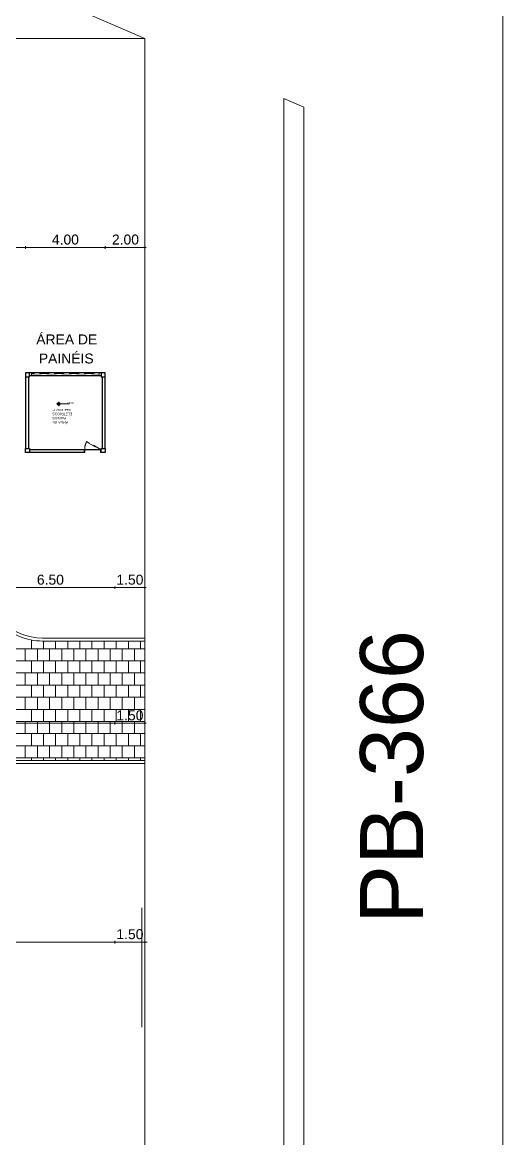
# Model space of a CAD drawing. Header units: metres. Extents: x 5 to 242, y -3 to 162.
# Drawn here: x 212.9 to 237.1, y 67.9 to 124 of the extents above; entities that cross this region are included whole.
import ezdxf

# ---------------------------------------------------------------- set-up
doc = ezdxf.new("R2010")
doc.units = ezdxf.units.M
doc.linetypes.add('IMPORT-Dashed _3_', pattern=[0.75, 0.5, -0.25])
doc.layers.add('1053_ARQ_BASE_MATADOURO_dwg', color=7, linetype='Continuous', lineweight=5, true_color=0x767676)
for name, color, linetype, lineweight in [('A-COTAS', 7, 'Continuous', 9), ('A-ESQ-PORTAS', 7, 'Continuous', 20), ('A-ESTRUTURA', 7, 'Continuous', 30), ('A-PAREDE', 7, 'Continuous', 30), ('A-PISO', 7, 'Continuous', 5), ('A-PROJEÇÃO', 7, 'IMPORT-Dashed _3_', 15), ('A-TEXTO1', 7, 'Continuous', 5), ('A_PROJEÇÃO', 7, 'IMPORT-Dashed _3_', 5)]:
    doc.layers.add(name, color=color, linetype=linetype, lineweight=lineweight)
doc.styles.add('Arial', font='arial.ttf', dxfattribs={"height": 0.5})
doc.styles.add('Arial_2', font='arial.ttf', dxfattribs={"height": 0.1275})
doc.styles.add('Arial_3', font='arial.ttf', dxfattribs={"height": 0.1})
doc.styles.add('Arial_5', font='arial.ttf', dxfattribs={"height": 0.1})
doc.styles.add('Arial_8', font='arial.ttf', dxfattribs={"height": 3.169226})

# ---------------------------------------------------------------- blocks, each defined once
blk = doc.blocks.new('1053_ARQ_BASE_MATADOURO_dwg_pilar-4039604-TÉRREO 1_20')
at = {"layer": 'A-ESTRUTURA', "color": 253, "true_color": 0xaaaaaa, "flags": 128}
blk.add_lwpolyline([(207964.697, 9278584.431), (207964.897, 9278584.431), (207964.897, 9278584.631), (207964.697, 9278584.631)], close=True, dxfattribs=at)
blk = doc.blocks.new('1053_ARQ_BASE_MATADOURO_dwg_pilar-4039605-TÉRREO 1_20')
at = {"layer": 'A-ESTRUTURA', "color": 253, "true_color": 0xaaaaaa, "flags": 128}
blk.add_lwpolyline([(207964.697, 9278584.431), (207964.897, 9278584.431), (207964.897, 9278584.631), (207964.697, 9278584.631)], close=True, dxfattribs=at)
blk = doc.blocks.new('1053_ARQ_BASE_MATADOURO_dwg_PU-Tick-4039619-TÉRREO 1_20')
at = {"layer": 'A-COTAS', "color": 253, "true_color": 0xaaaaaa}
for p, q in [((1, 0), (-1, 0)), ((-0.5, -0.5), (0.5, 0.5)), ((0, -1), (0, 1))]:
    blk.add_line(p, q, dxfattribs=at)
blk = doc.blocks.new('1053_ARQ_BASE_MATADOURO_dwg_arq geral tgov-4039641-TÉRREO 1_20')
at = {"layer": 'A-TEXTO1', "lineweight": 9, "true_color": 0xe2e2e2}
h = blk.add_hatch(color=254, dxfattribs=at)
h.paths.add_polyline_path([(58.168, 21.626), (58.24, 21.626), (58.231, 21.662), (58.204, 21.689), (58.168, 21.696), (58.168, 21.645)])
h.paths.add_polyline_path([(58.168, 21.554), (58.168, 21.626), (58.096, 21.626), (58.112, 21.582), (58.152, 21.556)])
at = {"color": 253, "lineweight": 5, "true_color": 0xaaaaaa}
for p, q in [((80.5, -40.415), (80.5, 69.099)), ((69.5, -40.415), (69.5, 36.983)), ((70.5, 36.552), (69.5, 36.983)), ((70.5, -40.415), (70.5, 36.552)), ((62.35, -9.706), (62.35, -3.706)), ((62.5, -9.706), (62.5, -3.556))]:
    blk.add_line(p, q, dxfattribs=at)
at = {"color": 253, "lineweight": 5, "true_color": 0xaaaaaa, "flags": 128}
for points in [[(62.5, 40), (2.701, 65.771), (-8.153, 69.103), (-15.913, 71.081), (-24.933, 71.01), (-31.618, 68.366), (-43.629, 61.675), (-63.244, 47.251), (-77.444, 37.947), (-79.08, 36.93)], [(23.997, 3.707), (62.5, 3.707), (62.5, 3.556), (23.997, 3.556), (23.997, 3.707), (23.997, 9.856), (47.259, 9.856)], [(57.35, 9.856), (62.5, 9.856), (62.5, 9.706), (57.35, 9.706)]]:
    blk.add_lwpolyline(points, dxfattribs=at)
blk.add_lwpolyline([(-62.5, 40), (-62.5, -40), (62.5, -40), (62.5, 40)], close=True, dxfattribs=at)
at = {"color": 253, "lineweight": 5, "true_color": 0xaaaaaa}
for radius in [3, 2.85]:
    blk.add_arc((57.352, 12.706), radius, 179.9592, 269.9607, dxfattribs=at)
at = {"layer": 'A-COTAS', "color": 253, "true_color": 0xaaaaaa}
for p, q in [((54.567, 29.495), (56.442, 29.495)), ((56.567, 29.495), (60.442, 29.495)), ((60.567, 29.495), (62.439, 29.495)), ((54.564, 12.391), (60.938, 12.391)), ((61.063, 12.391), (62.437, 12.391)), ((60.938, 5.571), (24.06, 5.571)), ((61.063, 5.571), (62.437, 5.571)), ((61, -5.433), (62.5, -5.433)), ((62.562, -5.433), (62.625, -5.433))]:
    blk.add_line(p, q, dxfattribs=at)
at = {"layer": 'A-COTAS', "color": 253, "true_color": 0xaaaaaa, "flags": 128}
blk.add_lwpolyline([(48.762, -5.433), (60.938, -5.433), (60.875, -5.433)], dxfattribs=at)
at = {"layer": 'A-ESQ-PORTAS', "color": 253, "true_color": 0xaaaaaa, "flags": 128}
for points in [[(59.445, 19.192), (59.475, 19.192), (59.475, 19.342), (59.445, 19.342)], [(59.475, 19.312), (60.275, 19.312), (60.275, 19.342), (59.475, 19.342), (59.475, 19.312)], [(60.305, 19.192), (60.275, 19.192), (60.275, 19.342), (60.305, 19.342)]]:
    blk.add_lwpolyline(points, dxfattribs=at)
at = {"layer": 'A-PAREDE', "color": 253, "true_color": 0xaaaaaa}
for p, q in [((60.305, 23.192), (56.705, 23.192)), ((60.305, 23.042), (56.705, 23.042)), ((56.505, 22.992), (56.505, 19.392)), ((56.655, 22.992), (56.655, 19.392)), ((60.355, 22.992), (60.355, 19.392)), ((60.505, 19.392), (60.505, 22.992)), ((60.305, 19.192), (60.305, 19.342))]:
    blk.add_line(p, q, dxfattribs=at)
at = {"layer": 'A-PAREDE', "color": 253, "true_color": 0xaaaaaa, "flags": 128}
blk.add_lwpolyline([(56.705, 19.342), (59.445, 19.342), (59.445, 19.192), (56.705, 19.192)], dxfattribs=at)
at = {"layer": 'A-PISO', "color": 253, "true_color": 0xaaaaaa}
for p, q in [((56.795, 9.318), (56.795, 9.758)), ((57.404, 9.318), (57.404, 9.706)), ((58.014, 9.318), (58.014, 9.706)), ((58.624, 9.318), (58.624, 9.706)), ((59.233, 9.318), (59.233, 9.706)), ((59.843, 9.318), (59.843, 9.706)), ((60.452, 9.318), (60.452, 9.706)), ((61.062, 9.318), (61.062, 9.706)), ((61.672, 9.318), (61.672, 9.706)), ((62.281, 9.318), (62.281, 9.706)), ((23.997, 9.318), (62.5, 9.318)), ((56.49, 8.709), (56.49, 9.318)), ((57.1, 8.709), (57.1, 9.318)), ((57.709, 8.709), (57.709, 9.318)), ((58.319, 8.709), (58.319, 9.318)), ((58.928, 8.709), (58.928, 9.318)), ((59.538, 8.709), (59.538, 9.318)), ((60.148, 8.709), (60.148, 9.318)), ((60.757, 8.709), (60.757, 9.318)), ((61.367, 8.709), (61.367, 9.318)), ((61.976, 8.709), (61.976, 9.318)), ((23.997, 8.709), (62.5, 8.709)), ((56.795, 8.099), (56.795, 8.709)), ((57.404, 8.099), (57.404, 8.709)), ((58.014, 8.099), (58.014, 8.709)), ((58.624, 8.099), (58.624, 8.709)), ((59.233, 8.099), (59.233, 8.709)), ((59.843, 8.099), (59.843, 8.709)), ((60.452, 8.099), (60.452, 8.709)), ((61.062, 8.099), (61.062, 8.709)), ((61.672, 8.099), (61.672, 8.709)), ((62.281, 8.099), (62.281, 8.709)), ((23.997, 8.099), (62.5, 8.099)), ((56.49, 7.489), (56.49, 8.099)), ((57.1, 7.489), (57.1, 8.099)), ((57.709, 7.489), (57.709, 8.099)), ((58.319, 7.489), (58.319, 8.099)), ((58.928, 7.489), (58.928, 8.099)), ((59.538, 7.489), (59.538, 8.099)), ((60.148, 7.489), (60.148, 8.099)), ((60.757, 7.489), (60.757, 8.099)), ((61.367, 7.489), (61.367, 8.099)), ((61.976, 7.489), (61.976, 8.099)), ((23.997, 7.489), (62.5, 7.489)), ((56.795, 6.88), (56.795, 7.489)), ((57.404, 6.88), (57.404, 7.489)), ((58.014, 6.88), (58.014, 7.489)), ((58.624, 6.88), (58.624, 7.489)), ((59.233, 6.88), (59.233, 7.489)), ((59.843, 6.88), (59.843, 7.489)), ((60.452, 6.88), (60.452, 7.489)), ((61.062, 6.88), (61.062, 7.489)), ((61.672, 6.88), (61.672, 7.489)), ((62.281, 6.88), (62.281, 7.489)), ((23.997, 6.88), (62.5, 6.88)), ((56.49, 6.27), (56.49, 6.88)), ((57.1, 6.27), (57.1, 6.88)), ((57.709, 6.27), (57.709, 6.88)), ((58.319, 6.27), (58.319, 6.88)), ((58.928, 6.27), (58.928, 6.88)), ((59.538, 6.27), (59.538, 6.88)), ((60.148, 6.27), (60.148, 6.88)), ((60.757, 6.27), (60.757, 6.88)), ((61.367, 6.27), (61.367, 6.88)), ((61.976, 6.27), (61.976, 6.88)), ((23.997, 6.27), (62.5, 6.27)), ((56.795, 5.661), (56.795, 6.27)), ((57.404, 5.661), (57.404, 6.27)), ((58.014, 5.661), (58.014, 6.27)), ((58.624, 5.661), (58.624, 6.27)), ((59.233, 5.661), (59.233, 6.27)), ((59.843, 5.661), (59.843, 6.27)), ((60.452, 5.661), (60.452, 6.27)), ((61.062, 5.661), (61.062, 6.27)), ((61.672, 5.661), (61.672, 6.27)), ((62.281, 5.661), (62.281, 6.27)), ((23.997, 5.661), (62.5, 5.661)), ((56.49, 5.051), (56.49, 5.661)), ((57.1, 5.051), (57.1, 5.661)), ((57.709, 5.051), (57.709, 5.661)), ((58.319, 5.051), (58.319, 5.661)), ((58.928, 5.051), (58.928, 5.661)), ((59.538, 5.051), (59.538, 5.661)), ((60.148, 5.051), (60.148, 5.661)), ((60.757, 5.051), (60.757, 5.661)), ((61.367, 5.051), (61.367, 5.661)), ((61.976, 5.051), (61.976, 5.661)), ((23.997, 5.051), (62.5, 5.051)), ((56.795, 4.441), (56.795, 5.051)), ((57.404, 4.441), (57.404, 5.051)), ((58.014, 4.441), (58.014, 5.051)), ((58.624, 4.441), (58.624, 5.051)), ((59.233, 4.441), (59.233, 5.051)), ((59.843, 4.441), (59.843, 5.051)), ((60.452, 4.441), (60.452, 5.051)), ((61.062, 4.441), (61.062, 5.051)), ((61.672, 4.441), (61.672, 5.051)), ((62.281, 4.441), (62.281, 5.051)), ((23.997, 4.441), (62.5, 4.441)), ((56.49, 3.832), (56.49, 4.441)), ((57.1, 3.832), (57.1, 4.441)), ((57.709, 3.832), (57.709, 4.441)), ((58.319, 3.832), (58.319, 4.441)), ((58.928, 3.832), (58.928, 4.441)), ((59.538, 3.832), (59.538, 4.441)), ((60.148, 3.832), (60.148, 4.441)), ((60.757, 3.832), (60.757, 4.441)), ((61.367, 3.832), (61.367, 4.441)), ((61.976, 3.832), (61.976, 4.441)), ((23.997, 3.832), (62.5, 3.832)), ((56.795, 3.706), (56.795, 3.832)), ((57.404, 3.706), (57.404, 3.832)), ((58.014, 3.706), (58.014, 3.832)), ((58.624, 3.706), (58.624, 3.832)), ((59.233, 3.706), (59.233, 3.832)), ((59.843, 3.706), (59.843, 3.832)), ((60.452, 3.706), (60.452, 3.832)), ((61.062, 3.706), (61.062, 3.832)), ((61.672, 3.706), (61.672, 3.832)), ((62.281, 3.706), (62.281, 3.832))]:
    blk.add_line(p, q, dxfattribs=at)
at = {"layer": 'A-PROJEÇÃO', "color": 253, "true_color": 0xaaaaaa, "flags": 128}
blk.add_lwpolyline([(56.805, 23.072), (60.205, 23.072), (60.205, 23.162), (56.805, 23.162)], close=True, dxfattribs=at)
at = {"layer": 'A-TEXTO1', "color": 253, "true_color": 0xaaaaaa}
for p, q in [((58.062, 21.626), (58.709, 21.626)), ((58.168, 21.734), (58.168, 21.507))]:
    blk.add_line(p, q, dxfattribs=at)
blk.add_circle((58.168, 21.626), 0.0719, dxfattribs=at)
at = {"layer": 'A_PROJEÇÃO', "color": 253, "true_color": 0xaaaaaa, "flags": 128}
blk.add_lwpolyline([(59.567, 19.716), (60.26, 19.316), (60.275, 19.342), (59.582, 19.742)], close=True, dxfattribs=at)
at = {"layer": 'A_PROJEÇÃO', "color": 253, "true_color": 0xaaaaaa}
blk.add_arc((60.275, 19.342), 0.8, 150, 180, dxfattribs=at)
at = {"xscale": 0.0625, "yscale": 0.0625, "zscale": 0.0625}
for p in [(56.505, 29.495), (60.505, 29.495), (62.501, 29.495), (61, 12.391), (62.5, 12.391), (61, 5.571), (62.5, 5.571), (61, -5.433), (61, -5.433)]:
    blk.add_blockref('1053_ARQ_BASE_MATADOURO_dwg_PU-Tick-4039619-TÉRREO 1_20', p, dxfattribs=at)
at = {"xscale": 0.0625, "yscale": 0.0625, "zscale": 0.0625, "rotation": 180}
for p in [(56.505, 29.495), (60.505, 29.495), (61, 12.391), (61, 5.571), (62.5, -5.433)]:
    blk.add_blockref('1053_ARQ_BASE_MATADOURO_dwg_PU-Tick-4039619-TÉRREO 1_20', p, dxfattribs=at)
for p in [(-207908.192, -9278561.44), (-207904.392, -9278561.44)]:
    blk.add_blockref('1053_ARQ_BASE_MATADOURO_dwg_pilar-4039605-TÉRREO 1_20', p)
at = {"extrusion": (0, 0, -1), "zscale": -1, "rotation": 180}
for p in [(207908.192, 9278603.823), (207904.392, 9278603.823)]:
    blk.add_blockref('1053_ARQ_BASE_MATADOURO_dwg_pilar-4039604-TÉRREO 1_20', p, dxfattribs=at)
at = {"layer": 'A-COTAS', "char_height": 0.5, "width": 1.62805, "attachment_point": 2, "line_spacing_factor": 0.941778, "style": 'Arial'}
for s, insert in [('4.00', (58.505, 30.144)), ('2.00', (61.527, 30.144)), ('6.50', (57.751, 13.04)), ('1.50', (61.75, 13.04)), ('1.50', (61.75, 6.219)), ('1.50', (61.75, -4.784))]:
    blk.add_mtext(s, dxfattribs=dict(at, insert=insert))
at = {"layer": 'A-TEXTO1', "attachment_point": 1, "line_spacing_factor": 0.941778}
for s, insert, char_height, width, rotation, style in [('ÁREA DE', (57.041, 25.122), 0.5, 3.66005, 359.9922, 'Arial'), ('PAINÉIS', (57.169, 24.163), 0.5, 3.29282, 359.9922, 'Arial'), ('Área: 13.69 m³', (58.776, 21.269), 0.1, 1.10428, 180, 'Arial_3'), ('+0.10', (58.956, 21.623), 0.1, 0.42237, 180, 'Arial_5'), ('ELÉTRICOS', (58.86, 21.061), 0.1275, 1.20505, 180, 'Arial_2'), ('PAINÉIS', (58.555, 20.845), 0.1275, 0.83979, 180, 'Arial_2'), ('ÁREA DE', (58.633, 20.629), 0.1275, 0.93344, 180, 'Arial_2'), ('PB-366', (73.327, -4.51), 3.1692, 17.62932, 90.0078, 'Arial_8')]:
    blk.add_mtext(s, dxfattribs=dict(at, insert=insert, char_height=char_height, width=width, rotation=rotation, style=style))
blk = doc.blocks.new('1053_ARQ_BASE_MATADOURO_dwg-3625622-TÉRREO 1_20')
blk.add_blockref('1053_ARQ_BASE_MATADOURO_dwg_arq geral tgov-4039641-TÉRREO 1_20', (130.21, 83.186))

msp = doc.modelspace()

# ---------------------------------------------------------------- block references
at = {"layer": '1053_ARQ_BASE_MATADOURO_dwg', "color": 253, "true_color": 0xaaaaaa}
msp.add_blockref('1053_ARQ_BASE_MATADOURO_dwg-3625622-TÉRREO 1_20', (26.399, 0), dxfattribs=at)

doc.saveas('drawing.dxf')
